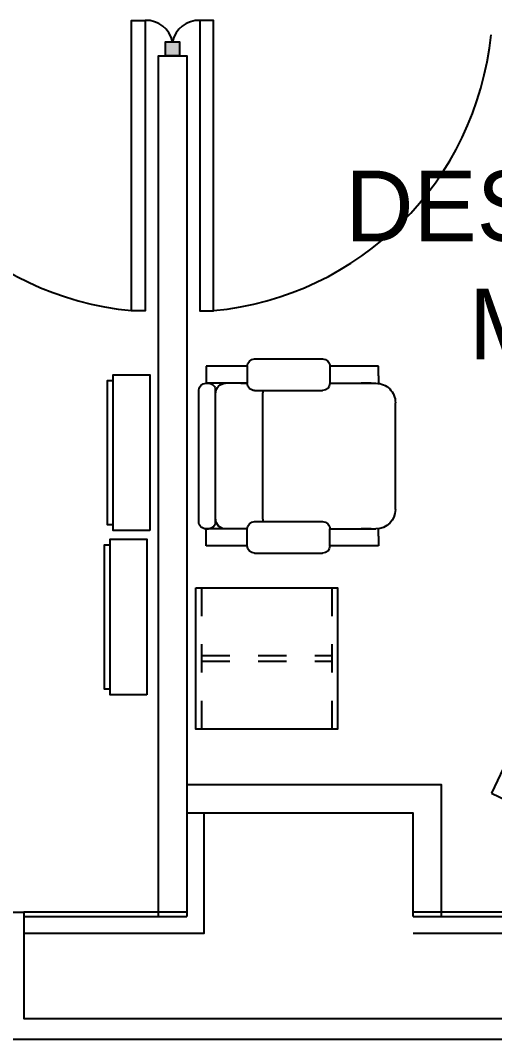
# Model space of a CAD drawing. Header units: millimetres. Extents: x 2523 to 2756, y 378 to 482.
# Drawn here: x 2541.342 to 2543.017, y 435.365 to 438.966 of the extents above; entities that cross this region are included whole.
import ezdxf

# ---------------------------------------------------------------- set-up
doc = ezdxf.new("R2010")
doc.units = ezdxf.units.MM
doc.linetypes.add('HIDDE50', pattern=[0.08, 0.05, -0.03])
doc.layers.add('MOBILIARIO', color=161, linetype='Continuous')
doc.styles.add('STYLE1', font='GOTHIC.TTF')

# ---------------------------------------------------------------- blocks, each defined once
blk = doc.blocks.new('SILLO1')
for p, q in [((0.2315, 0.6945), (-0.2315, 0.6945)), ((-0.3172, 0.523), (-0.3172, 0.6688)), ((-0.3172, 0.6688), (-0.2572, 0.6688)), ((-0.2572, 0.6688), (-0.2572, 0.6602)), ((-0.2572, 0.6005), (-0.2572, 0.6688)), ((0.3172, 0.6688), (0.2572, 0.6688)), ((0.2572, 0.6688), (0.2572, 0.6602)), ((0.2572, 0.6005), (0.2572, 0.6688)), ((0.3172, 0.523), (0.3172, 0.6688)), ((0.2383, 0.6354), (-0.2383, 0.6354)), ((-0.2572, 0.523), (-0.2572, 0.6002)), ((-0.2572, 0.523), (-0.2572, 0.6002)), ((0.2572, 0.523), (0.2572, 0.6002)), ((-0.2572, 0.5455), (-0.2572, 0.523)), ((-0.3172, 0.523), (-0.2572, 0.523)), ((0.3172, 0.523), (0.2572, 0.523)), ((-0.3429, 0.4973), (-0.3429, 0.2572)), ((-0.2315, 0.4973), (-0.2315, 0.2572)), ((0.2315, 0.4973), (0.2315, 0.2572)), ((0.3429, 0.4973), (0.3429, 0.2572)), ((0.2229, 0.4677), (-0.2229, 0.4677)), ((-0.3172, 0.2315), (-0.2572, 0.2315)), ((-0.3172, 0.06), (-0.3172, 0.2315)), ((-0.2572, 0.2315), (-0.2572, 0.0857)), ((-0.2572, 0.2315), (-0.2572, 0.0857)), ((-0.2572, 0.2315), (-0.2572, 0.1286)), ((0.2572, 0.2315), (0.2572, 0.0857)), ((0.3172, 0.2315), (0.2572, 0.2315)), ((0.2572, 0.2315), (0.2572, 0.0857)), ((0.3172, 0.06), (0.3172, 0.2315)), ((-0.2572, 0.1586), (-0.2572, 0.0686)), ((-0.2572, 0.0857), (-0.2572, 0.1209)), ((0.2572, 0.0857), (0.2572, 0.1209)), ((-0.2572, 0.0857), (-0.2572, 0.0686)), ((0.2572, 0.0857), (0.2572, 0.0686)), ((-0.2829, 0.06), (-0.3172, 0.06)), ((-0.2829, 0.06), (-0.2571, 0.06)), ((0.2829, 0.06), (0.2571, 0.06)), ((0.2829, 0.06), (0.3172, 0.06)), ((0.1886, 0), (-0.1886, 0)), ((0.0566, 0), (0.0566, 0))]:
    blk.add_line(p, q)
for centre, radius, start, end in [((-0.2315, 0.6688), 0.0257, 90, 180), ((0.2315, 0.6688), 0.0257, 360, 90), ((-0.2315, 0.6602), 0.0257, 180, 270), ((0.2315, 0.6602), 0.0257, 270, 0), ((-0.2229, 0.6002), 0.0343, 90, 180), ((-0.2229, 0.6002), 0.0343, 90, 180), ((0.2229, 0.6002), 0.0343, 0, 90), ((-0.3172, 0.4973), 0.0257, 90, 180), ((-0.2572, 0.4973), 0.0257, 360, 90), ((0.2572, 0.4973), 0.0257, 90, 180), ((0.3172, 0.4973), 0.0257, 0, 90), ((-0.2229, 0.502), 0.0343, 255.5225, 270), ((-0.2229, 0.502), 0.0343, 255.5225, 270), ((0.2229, 0.502), 0.0343, 270, 284.4775), ((-0.3172, 0.2572), 0.0257, 180, 270), ((-0.2572, 0.2572), 0.0257, 270, 360), ((0.2572, 0.2572), 0.0257, 180, 270), ((0.3172, 0.2572), 0.0257, 270, 0), ((-0.1886, 0.0686), 0.0686, 180, 270), ((-0.1886, 0.0686), 0.0686, 180, 270), ((0.1886, 0.0686), 0.0686, 270, 0)]:
    blk.add_arc(centre, radius, start, end)
blk = doc.blocks.new('36340048')
blk.add_lwpolyline([(-0.275, -0.025), (-0.275, -0.155), (0.275, -0.155), (0.275, -0.025)], close=True)
blk.add_lwpolyline([(-0.255, -0.155), (-0.255, -0.175), (0.255, -0.175), (0.255, -0.155)])
blk = doc.blocks.new('16191155')
at = {"linetype": 'HIDDE50'}
for p, q in [((0.02, 0.5), (0.02, 0)), ((0.48, 0.5), (0.48, 0)), ((0.02, 0.26), (0.48, 0.26)), ((0.02, 0.24), (0.48, 0.24))]:
    blk.add_line(p, q, dxfattribs=at)
blk.add_lwpolyline([(0, 0.5), (0.5, 0.5), (0.5, 0), (0, 0), (0, 0.5)], close=True)

msp = doc.modelspace()

# ---------------------------------------------------------------- linework, layer by layer
at = {"color": 8}
msp.add_line((2543.6057, 435.7401), (2542.7295, 435.7401), dxfattribs=at)
for points in [[(2541.7828, 438.9655), (2541.7828, 437.9401), (2541.735, 437.9401), (2541.735, 438.9655), (2541.7828, 438.9655), (2541.7828, 437.9501)], [(2541.9761, 438.9655), (2541.9761, 437.9401), (2542.0239, 437.9401), (2542.0239, 438.9655), (2541.9761, 438.9655), (2541.9761, 437.9501)], [(2541.8295, 435.8001), (2541.8295, 438.8401), (2541.9295, 438.8401), (2541.9295, 435.8001)], [(2542.8295, 435.8001), (2542.8295, 436.2651), (2541.9295, 436.2651)], [(2542.8295, 435.8001), (2542.8295, 436.2651), (2541.9295, 436.2651)], [(2542.7295, 435.8001), (2542.7295, 436.1651), (2541.9295, 436.1651)], [(2542.7295, 435.8001), (2542.7295, 436.1651), (2541.9295, 436.1651)], [(2541.9295, 435.8151), (2541.3545, 435.8151), (2541.3545, 435.8001), (2541.9295, 435.8001)], [(2542.7295, 435.8001), (2543.6057, 435.8001), (2543.6057, 435.8151), (2542.7295, 435.8151)]]:
    msp.add_lwpolyline(points)
for points in [[(2541.8545, 438.8401), (2541.8545, 438.8901), (2541.9045, 438.8901), (2541.9045, 438.8401)], [(2541.8545, 438.8401), (2541.8545, 438.8901), (2541.9045, 438.8901), (2541.9045, 438.8401)], [(2543.6057, 435.4401), (2543.6057, 435.8151), (2543.6807, 435.8151), (2543.6807, 435.3651), (2541.2795, 435.3651), (2541.2795, 435.8151), (2541.3545, 435.8151), (2541.3545, 435.4401)]]:
    msp.add_lwpolyline(points, close=True)
msp.add_lwpolyline([(2541.9895, 436.1651), (2541.9895, 435.7401), (2541.3545, 435.7401)], dxfattribs=at)
for centre, start, end in [((2541.7867, 438.8709), 11.7061, 92.3799), ((2541.9722, 438.8709), 87.6201, 168.2939)]:
    msp.add_arc(centre, 0.0947, start, end)
at = {"color": 0}
for centre, start, end in [((2541.8377, 439.024), 185.7398, 264.5868), ((2541.9212, 439.024), 275.4132, 354.2602)]:
    msp.add_arc(centre, 1.0887, start, end, dxfattribs=at)
msp.add_solid([(2541.8545, 438.8401), (2541.8545, 438.8901), (2541.9045, 438.8401), (2541.9045, 438.8901)])
msp.add_solid([(2541.8545, 438.8401), (2541.8545, 438.8901), (2541.9045, 438.8401), (2541.9045, 438.8901)])

# ---------------------------------------------------------------- block references
at = {"layer": 'MOBILIARIO', "extrusion": (0, 0, -1), "zscale": -1}
for p, rotation in [((-2542.6665, 437.4265), 269.9999999999739), ((-2543.5797, 436.7036), 205.4341422376811)]:
    msp.add_blockref('SILLO1', p, dxfattribs=dict(at, rotation=rotation))
at = {"layer": 'MOBILIARIO', "xscale": -1, "rotation": 270}
for p in [(2541.8241, 437.4389), (2541.8141, 436.8575)]:
    msp.add_blockref('36340048', p, dxfattribs=at)
at = {"layer": 'MOBILIARIO'}
msp.add_blockref('16191155', (2541.9617, 436.4615), dxfattribs=at)

# ---------------------------------------------------------------- texts
at = {"insert": (2543.7059, 438.1), "char_height": 0.25, "width": 2.925303, "attachment_point": 5, "style": 'STYLE1'}
msp.add_mtext('DESCANSO DE MEDICOS', dxfattribs=at)

doc.saveas('drawing.dxf')
